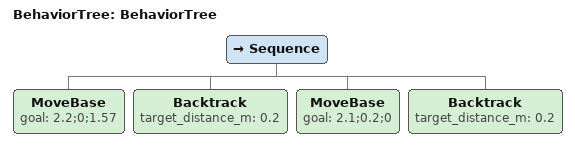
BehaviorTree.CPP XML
<root main_tree_to_execute="BehaviorTree">

    <BehaviorTree ID="BehaviorTree">
        <Sequence>
            <MoveBase goal="2.2;0;1.57"/>
            <Backtrack target_distance_m="0.2"/>
            <MoveBase goal="2.1;0.2;0"/>
            <Backtrack target_distance_m="0.2"/>
        </Sequence>
    </BehaviorTree>

</root>
